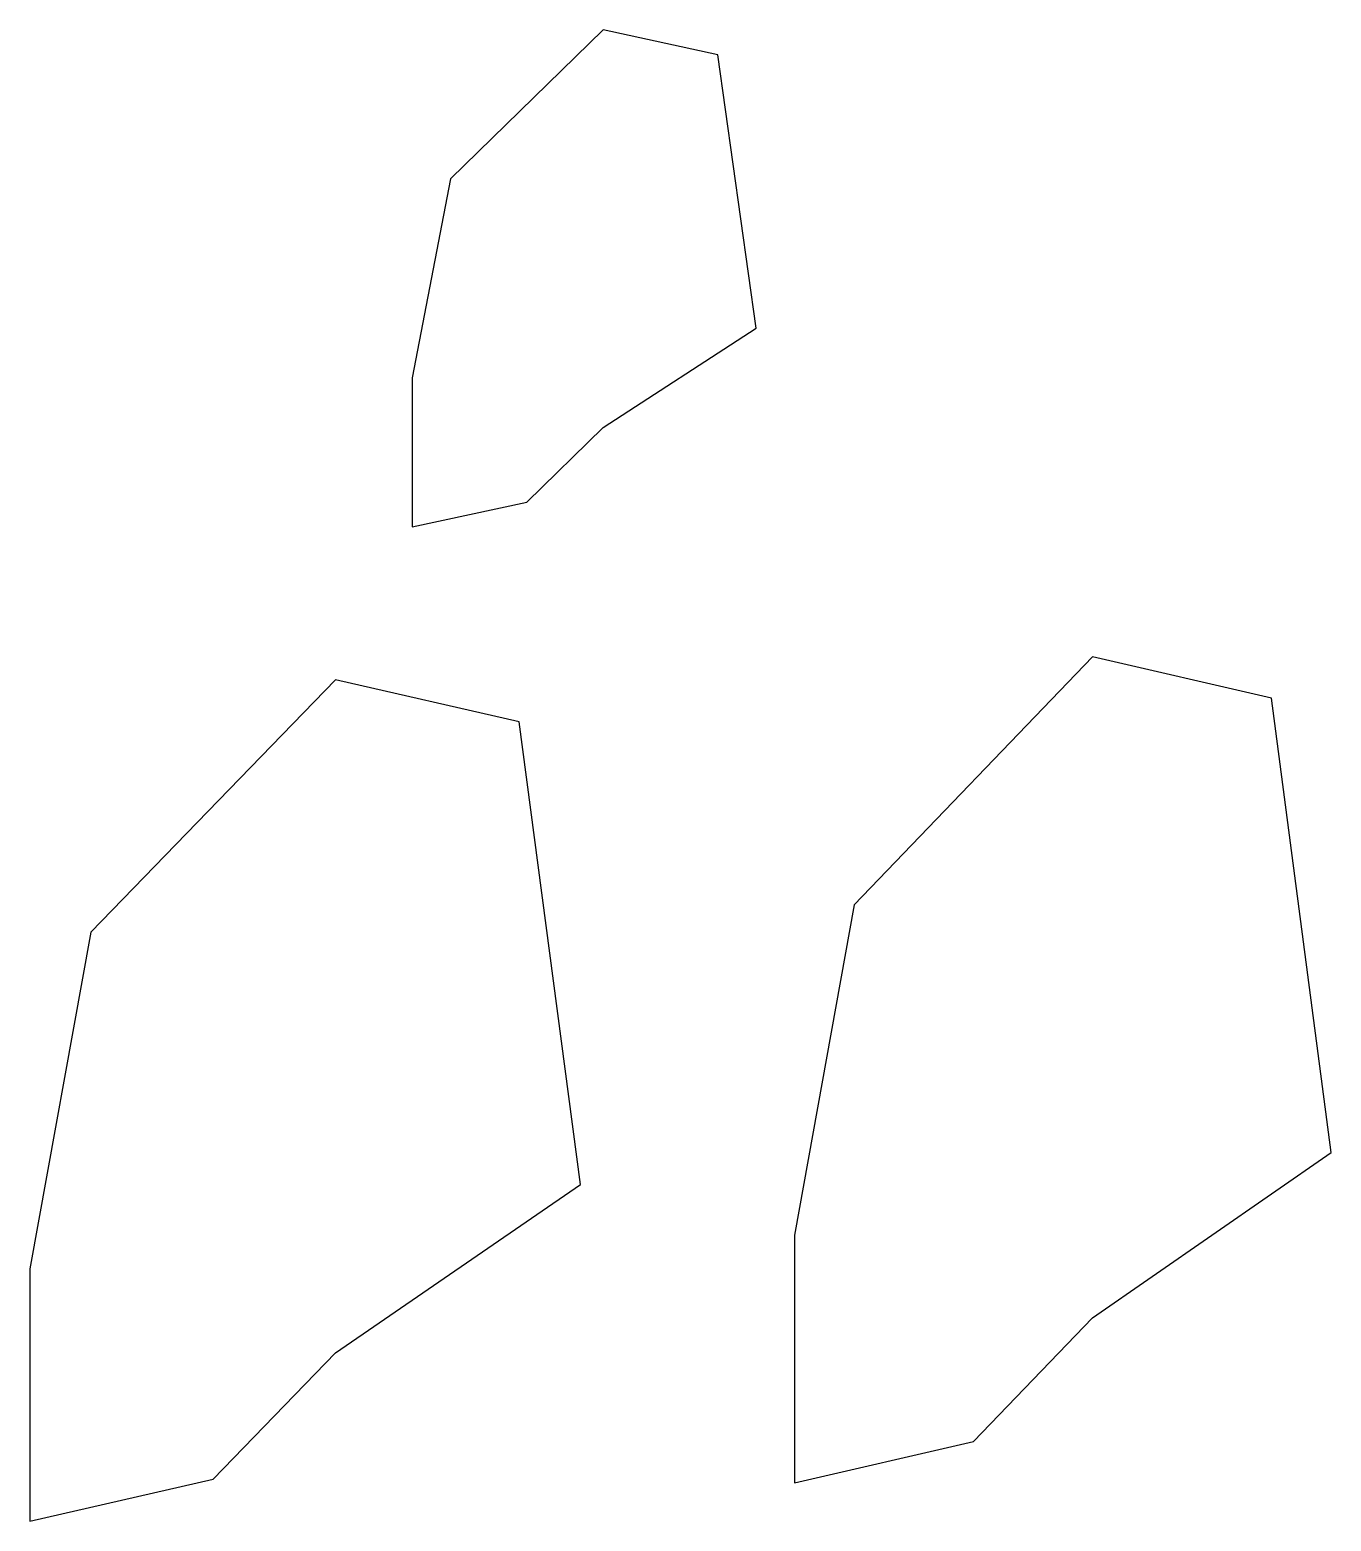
# Model space of a CAD drawing. Header units: metres. Extents: x 100 to 1802, y 100 to 2050.
import ezdxf

# ---------------------------------------------------------------- set-up
doc = ezdxf.new("R2010")
doc.units = ezdxf.units.M

msp = doc.modelspace()

# ---------------------------------------------------------------- linework, layer by layer
at = {"layer": 'Delantero'}
msp.add_lwpolyline([(100, 100), (340, 155), (500, 320), (820, 540), (740, 1145), (500, 1200), (180, 870), (100, 430), (100, 100)], close=True, dxfattribs=at)
at = {"layer": 'Espalda'}
msp.add_lwpolyline([(1100, 150), (1334, 204), (1490, 366), (1802, 582), (1724, 1176), (1490, 1230), (1178, 906), (1100, 474), (1100, 150)], close=True, dxfattribs=at)
at = {"layer": 'Manga'}
msp.add_lwpolyline([(600, 1400), (750, 1432.5), (850, 1530), (1050, 1660), (1000, 2017.5), (850, 2050), (650, 1855), (600, 1595), (600, 1400)], close=True, dxfattribs=at)

doc.saveas('drawing.dxf')
